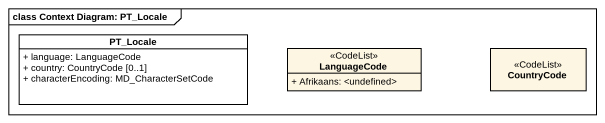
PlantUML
@startuml
mainframe class Context Diagram: PT_Locale
hide circle
hide empty members
skinparam classAttributeIconSize 0
class PT_Locale #FFFFFF {
  + language: LanguageCode
  + country: CountryCode [0..1]
  + characterEncoding: MD_CharacterSetCode
}
class LanguageCode <<CodeList>> {
  + Afrikaans: <undefined>
}
class CountryCode <<CodeList>>
@enduml
